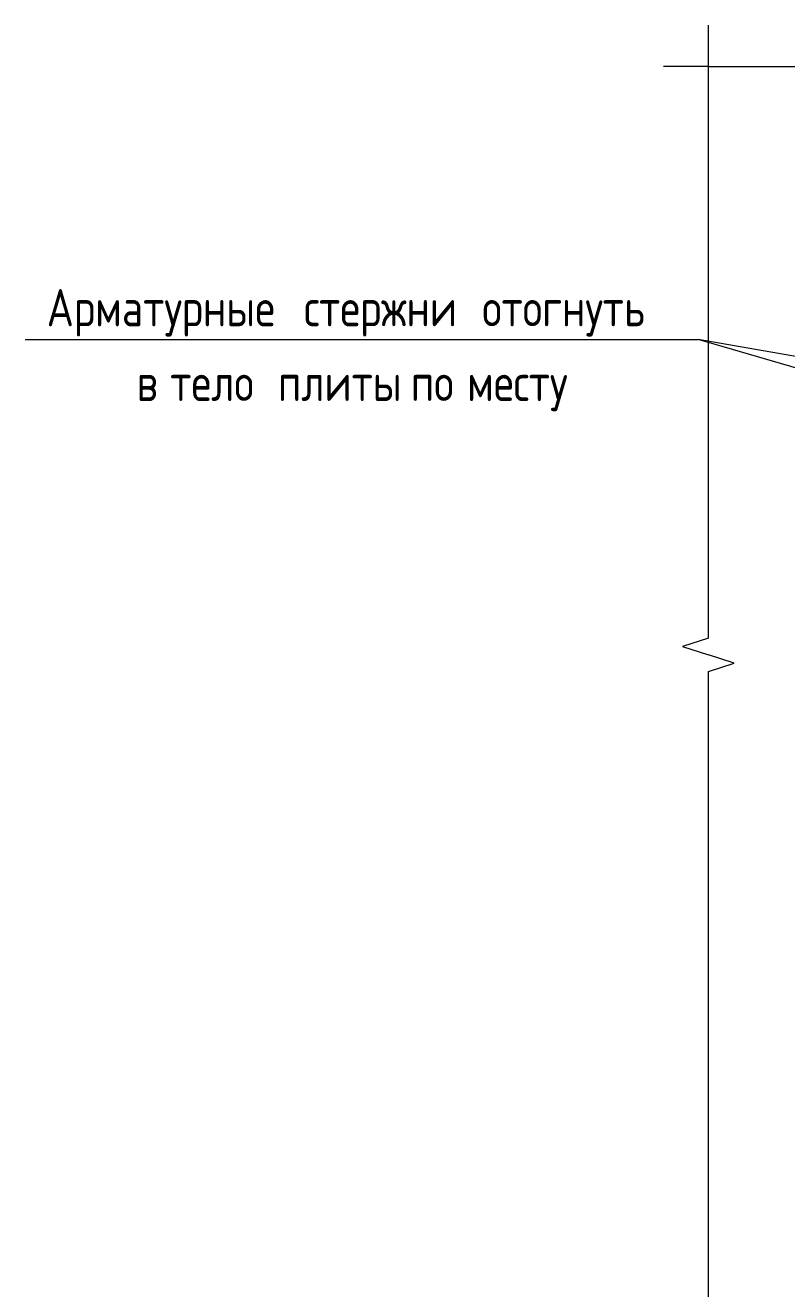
# Model space of a CAD drawing. Header units: millimetres. Extents: x 23200 to 49062, y -2858 to 35213.
# Drawn here: x 39956 to 40974, y -999 to 692 of the extents above; entities that cross this region are included whole.
import ezdxf

# ---------------------------------------------------------------- set-up
doc = ezdxf.new("R2010")
doc.units = ezdxf.units.MM
doc.layers.add('AA_Oformlenie', color=7, linetype='Continuous', lineweight=9)
doc.layers.add('AA_Vinoska', color=7, linetype='Continuous', lineweight=9)
doc.styles.add('GOST Common', font='GOST Common.ttf', dxfattribs={"width": 0.85, "height": 50})

# ---------------------------------------------------------------- blocks, each defined once
blk = doc.blocks.new('011_Прямоугольник обрыва _ЭлУзла_ - 011_Прямоугольник обрыва _ЭлУзла_-3922142-Сечение 5')
at = {"layer": 'AA_Oformlenie'}
for p, q in [((-34830.6, -128.5), (-34830.6, 636.6)), ((-34830.6, 636.6), (-34022.8, 636.6)), ((-34830.6, -1703.8), (-34830.6, -173.1))]:
    blk.add_line(p, q, dxfattribs=at)
blk = doc.blocks.new('010_Текст с выноской - Текст 2 строки-3894036-Сечение 5')
at = {"layer": 'AA_Vinoska'}
blk.add_line((-35744.1, 271.2), (-34844.1, 271.2), dxfattribs=at)

msp = doc.modelspace()

# ---------------------------------------------------------------- linework, layer by layer
at = {"layer": 'AA_Vinoska'}
for p, q in [((40869.7513, 636.5697), (40869.7513, 691.7832)), ((40869.7513, 636.5697), (40809.7513, 636.5697)), ((41291.5055, 194.6097), (40856.2587, 271.1619)), ((41207.8182, 168.717), (40856.2587, 271.1619)), ((40869.7513, -128.5335), (40835.0912, -139.7952)), ((40835.0912, -139.7952), (40869.7513, -151.057)), ((40904.3923, -162.057), (40869.7513, -151.057)), ((40869.7513, -173.057), (40904.3923, -162.057))]:
    msp.add_line(p, q, dxfattribs=at)

# ---------------------------------------------------------------- block references
at = {"layer": 'AA_Oformlenie'}
msp.add_blockref('011_Прямоугольник обрыва _ЭлУзла_ - 011_Прямоугольник обрыва _ЭлУзла_-3922142-Сечение 5', (75700.3279, 0), dxfattribs=at)
at = {"layer": 'AA_Vinoska'}
msp.add_blockref('010_Текст с выноской - Текст 2 строки-3894036-Сечение 5', (75700.3279, 0), dxfattribs=at)

# ---------------------------------------------------------------- texts
at = {"layer": 'AA_Vinoska', "char_height": 50, "attachment_point": 1, "style": 'GOST Common'}
for s, insert, width in [('Арматурные', (39984.8344, 338.808), 399.320544), ('\\fGOST Common|b0|i0|c204|p34|;\\W.85; ', (40314.3068, 338.808), 17.717294), ('\\fGOST Common|b0|i0|c204|p34|;\\W.85; ', (40552.6964, 338.808), 17.717294), ('стержни', (40328.925, 338.808), 271.210881), ('отогнуть', (40567.3146, 338.808), 313.459812), ('\\fGOST Common|b0|i0|c204|p34|;\\W.85; ', (40135.4703, 238.808), 17.717294), ('\\fGOST Common|b0|i0|c204|p34|;\\W.85; ', (40279.4036, 238.808), 17.717294), ('\\fGOST Common|b0|i0|c204|p34|;\\W.85; ', (40457.0714, 238.808), 17.717294), ('\\fGOST Common|b0|i0|c204|p34|;\\W.85; ', (40532.4115, 238.808), 17.717294), ('\\fGOST Common|b0|i0|c204|p34|;\\W.85;в', (40105.1094, 238.808), 36.797456), ('тело', (40150.0885, 238.808), 156.729906), ('плиты', (40294.0219, 238.808), 197.615969), ('по', (40471.6896, 238.808), 73.594912), ('месту', (40547.0297, 238.808), 192.164494)]:
    msp.add_mtext(s, dxfattribs=dict(at, insert=insert, width=width))

doc.saveas('drawing.dxf')
